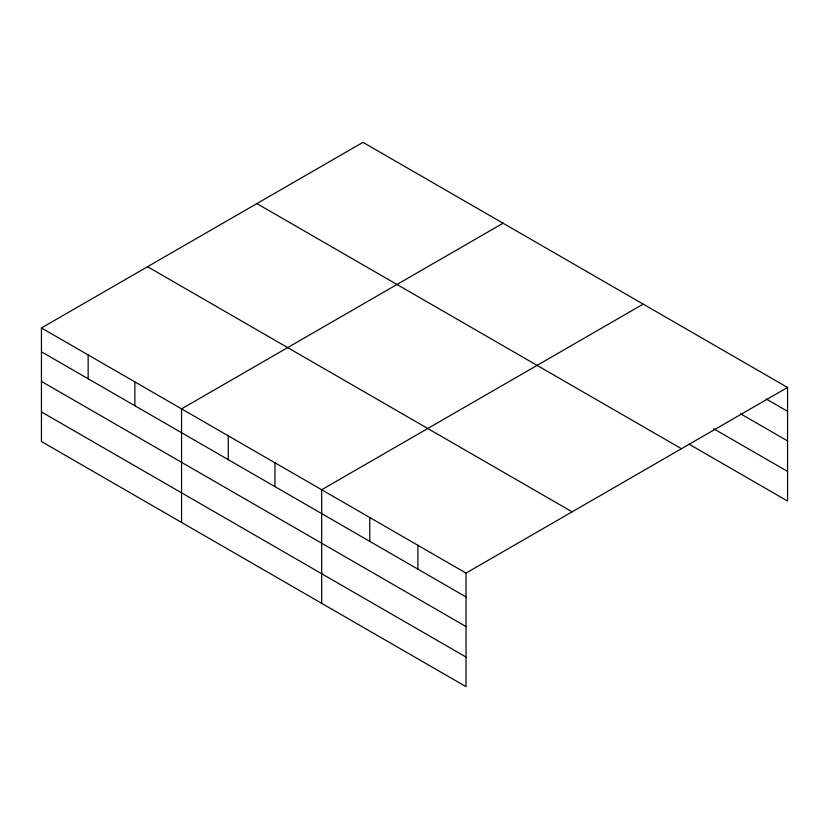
<?xml version="1.0" encoding="UTF-8"?>
<svg xmlns="http://www.w3.org/2000/svg" width="829" height="829" viewBox="0 0 829 829"><rect width="100%" height="100%" fill="white"/><g stroke="black" fill="none" stroke-linecap="round" stroke-linejoin="round"><path stroke-width="1.24" d="M466.022 626.548L466.022 573.088L41.45 327.963L41.45 441.536L466.022 686.661L466.022 626.548L41.45 381.423M41.45 327.963L362.978 142.339L787.55 387.464L787.55 501.037L689.075 444.178M503.089 223.229L181.561 408.863L181.561 522.436M643.2 304.119L321.673 489.752L321.673 603.325M466.022 573.088L787.55 387.464M766.286 399.029L787.55 411.298M740.546 413.775L787.55 440.914M713.696 428.78L787.55 471.421M256.876 203.592L681.448 448.717M147.552 266.71L572.124 511.835M41.45 351.807L466.022 596.932M41.45 411.93L466.022 657.055M417.909 545.316L417.909 569.15M369.786 517.534L369.786 541.368M274.969 462.789L274.969 486.623M228.265 435.826L228.265 459.66M134.858 381.9L134.858 405.733M88.154 354.936L88.154 378.77"/></g></svg>
